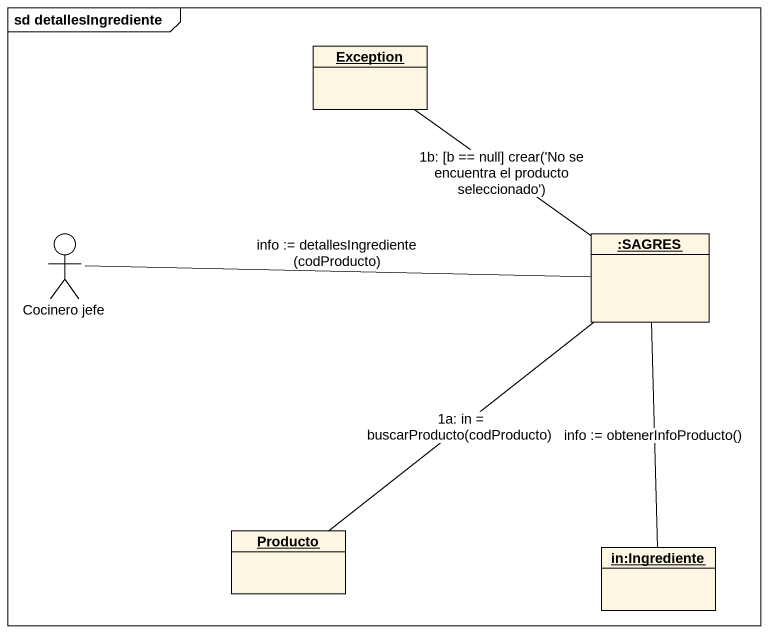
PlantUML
@startuml
mainframe sd detallesIngrediente
allowmixing
hide circle
hide empty members
object "Exception" as Exception_
actor "Cocinero jefe" as Cocinero_jefe
object ":SAGRES" as SAGRES
object Producto
object "in:Ingrediente" as in_Ingrediente
Cocinero_jefe -right- SAGRES : info := detallesIngrediente (codProducto)
SAGRES -up- Exception_ : 1b: [b == null] crear('No se encuentra el producto seleccionado')
SAGRES -- Producto : 1a: in = buscarProducto(codProducto)
SAGRES -- in_Ingrediente : info := obtenerInfoProducto()
@enduml
